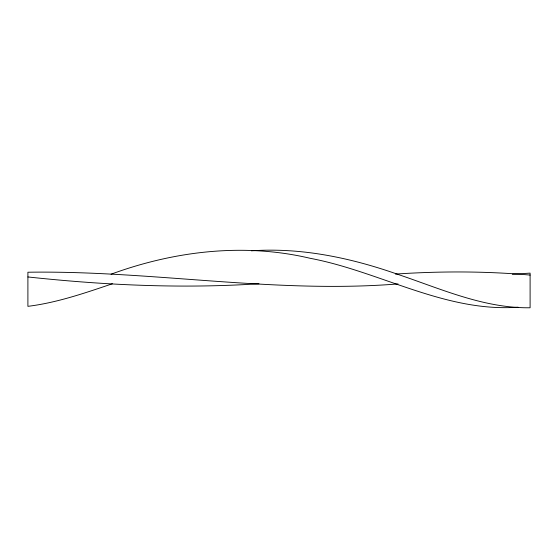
<?xml version="1.0" encoding="UTF-8"?>
<svg xmlns="http://www.w3.org/2000/svg" width="558" height="558" viewBox="0 0 558 558"><rect width="100%" height="100%" fill="white"/><g stroke="black" fill="none" stroke-linecap="round" stroke-linejoin="round"><path stroke-width="0.84" d="M111.07 274.201C174.41 250.961 244.097 242.674 310.255 258.319C380.096 271.502 445.193 312.571 518.047 307.179M112.402 283.75C84.788 293.076 56.965 302.736 27.9 306.335L27.9 272.234C151.448 270.302 274.403 293.864 398.049 283.924M512.314 274.264L530.1 273.12L530.1 307.765C484.17 308.393 441.357 289.065 398.719 274.662C351.603 257.998 301.564 247.327 251.379 250.828M395.385 274.083C440.234 271.104 485.307 271.097 530.1 275.073M258.982 283.743C181.915 288.821 104.604 285.201 27.9 276.956"/></g></svg>
